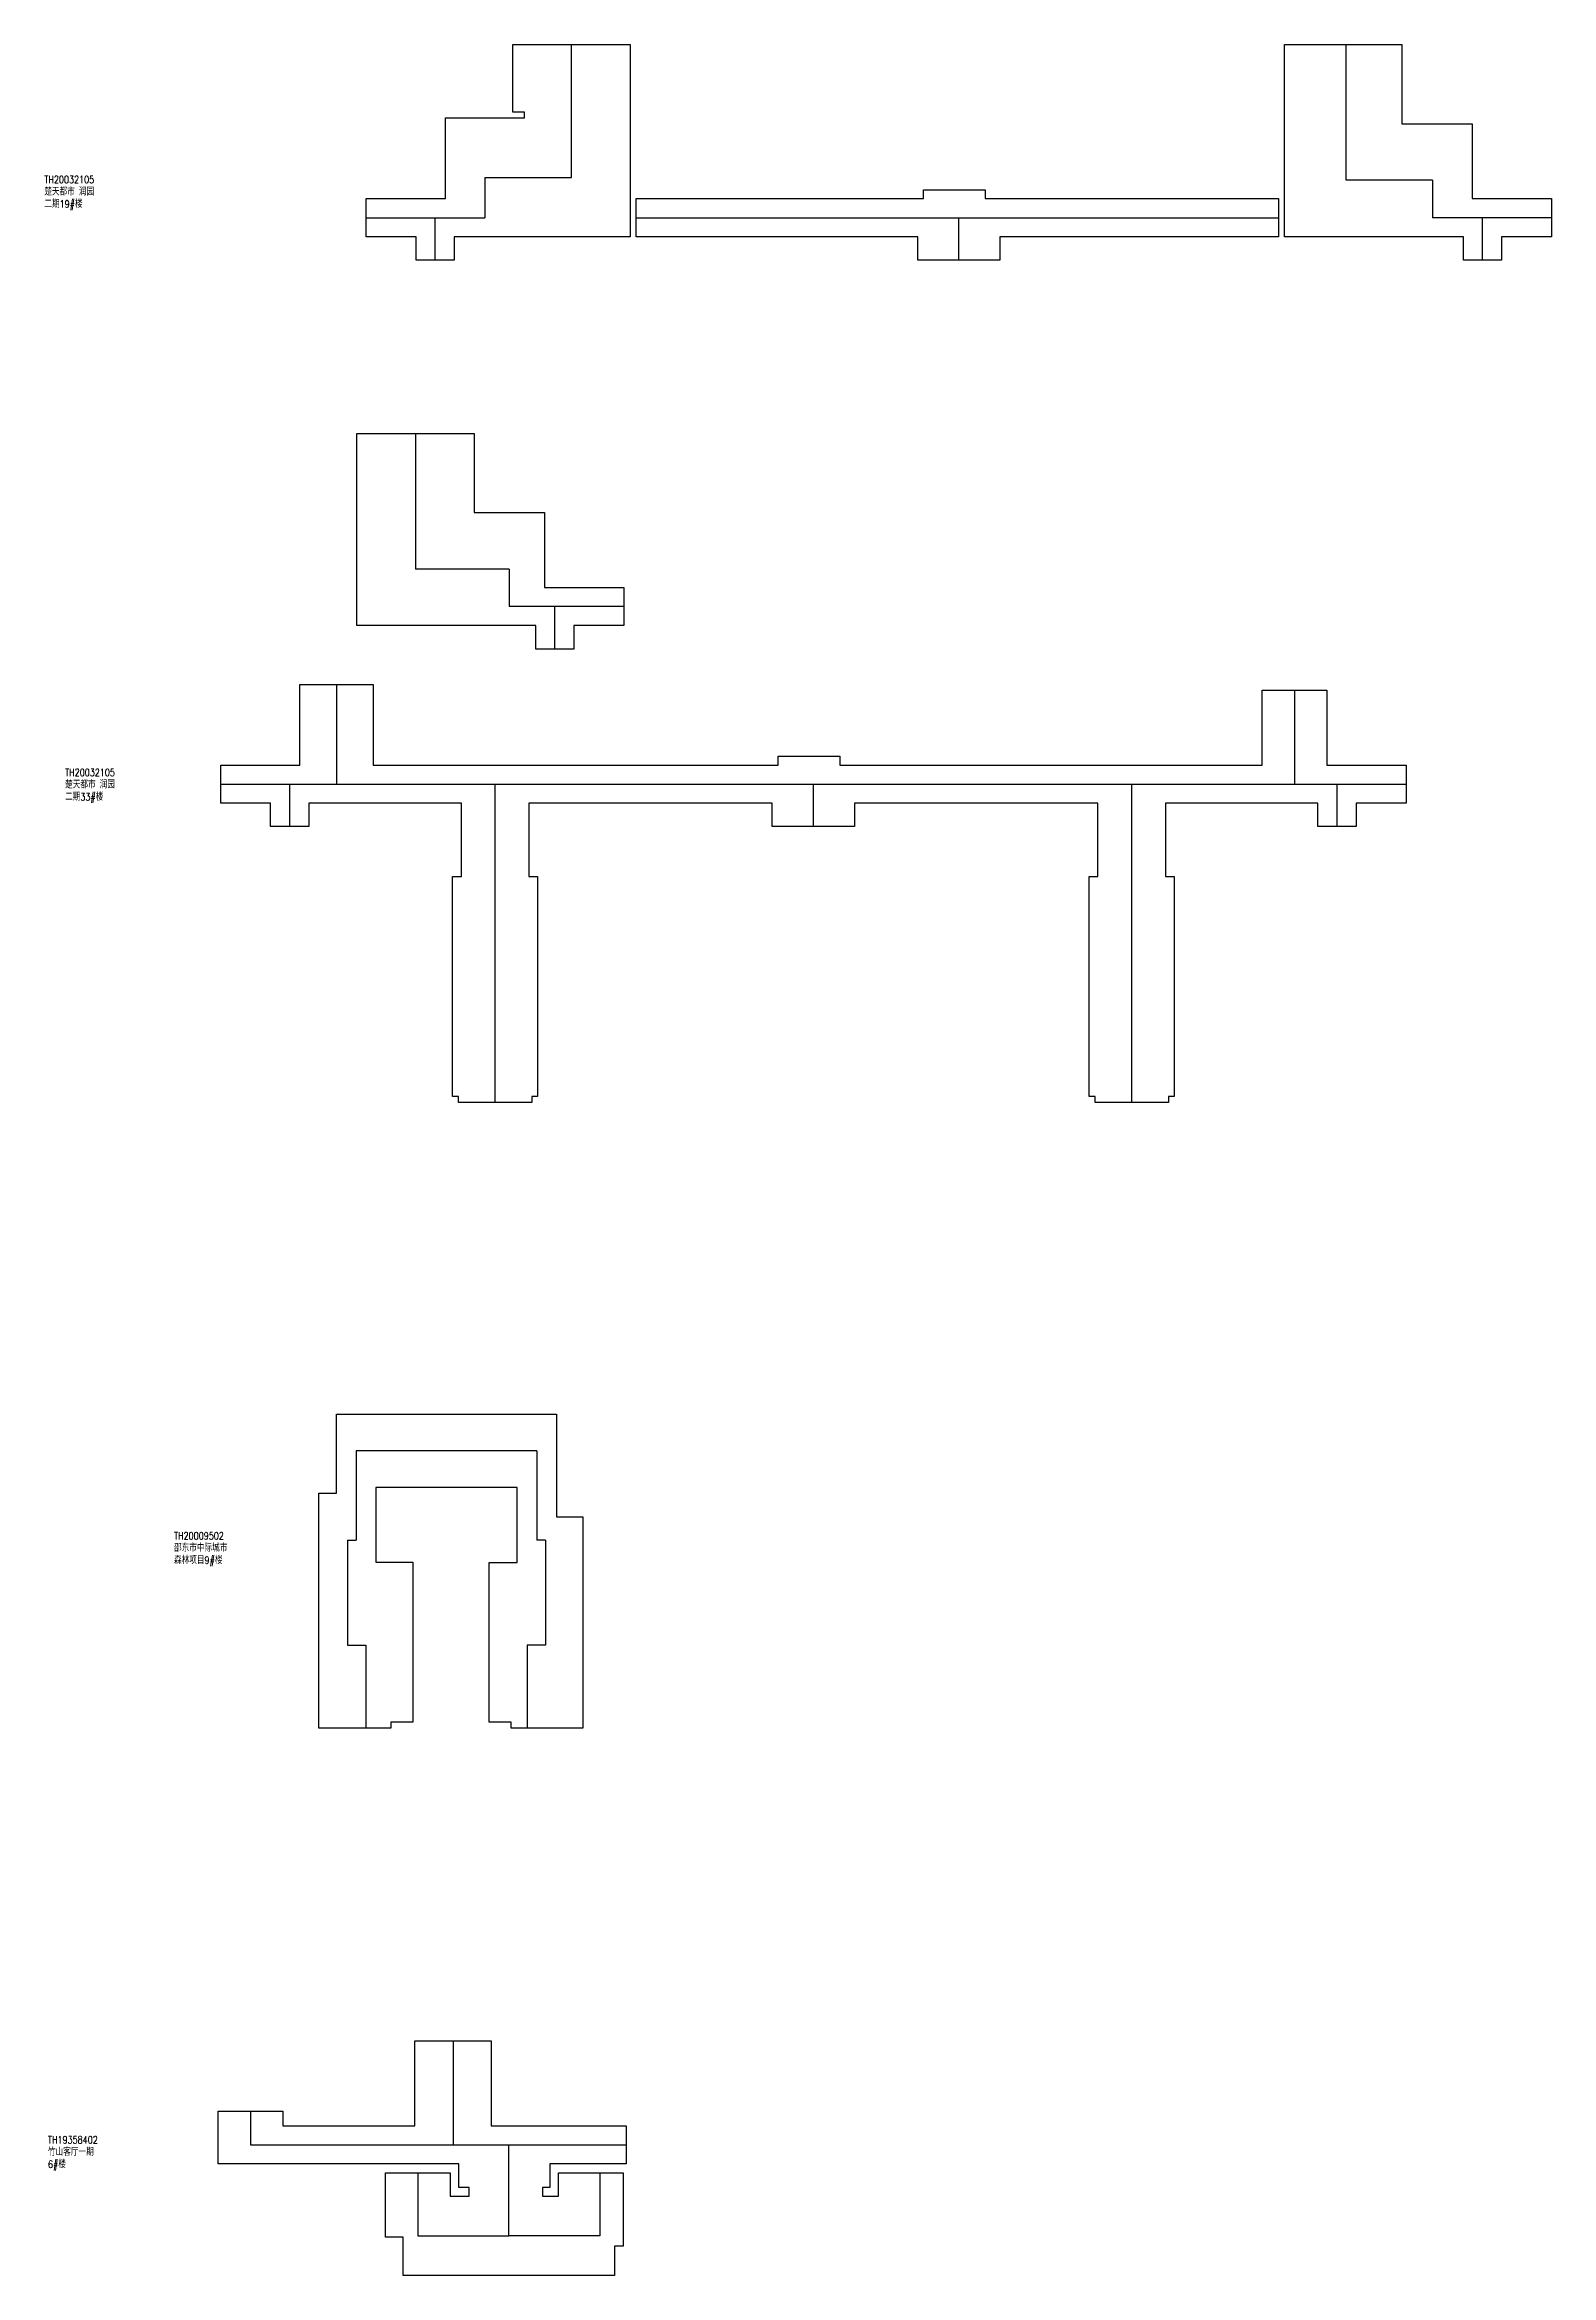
# Model space of a CAD drawing. Extents: x 562698 to 1410372, y 90292 to 698191.
# Drawn here: x 693969 to 745329, y 312675 to 388710 of the extents above; entities that cross this region are included whole.
import ezdxf

# ---------------------------------------------------------------- set-up
doc = ezdxf.new("R2010")
doc.units = 0
doc.header["$LTSCALE"] = 1000
doc.layers.add('2号角度', color=3, linetype='CONTINUOUS')
doc.layers.add('中心线示意', color=3, linetype='CONTINUOUS')
doc.layers.add('AD-AREA-OUTL', color=31, linetype='CONTINUOUS', plot=False)
doc.styles.add('_TEL_DIM', font='SIMPLEX.shx', dxfattribs={"width": 0.8, "height": 3.5, "bigfont": 'tssdchn.shx'})

msp = doc.modelspace()

# ---------------------------------------------------------------- linework, layer by layer
at = {"layer": 'AD-AREA-OUTL'}
for points in [[(710329, 386210), (710329, 386410), (709929, 386410), (709929, 388710), (713929, 388710), (713929, 382160), (707929, 382160), (707929, 381360), (706629, 381360), (706629, 382160), (704929, 382160), (704929, 383460), (707629, 383460), (707629, 386210)], [(745329, 383459), (745329, 382160), (743629, 382160), (743629, 381360), (742329, 381360), (742329, 382160), (736229, 382160), (736229, 388709), (740229, 388709), (740229, 386010), (742629, 386010), (742629, 383460)], [(736029, 383460), (736029, 382160), (726529, 382160), (726529, 381360), (723729, 381360), (723729, 382160), (714129, 382160), (714129, 383460), (723929, 383460), (723929, 383760), (726029, 383760), (726029, 383460)], [(713709, 370208), (713709, 368908), (712009, 368908), (712009, 368108), (710709, 368108), (710709, 368908), (704609, 368908), (704609, 375457), (708609, 375457), (708609, 372758), (711009, 372758), (711009, 370208)], [(732474, 352855), (732274, 352855), (732274, 352655), (729774, 352655), (729774, 352855), (729574, 352855), (729574, 360355), (729874, 360355), (729874, 362855), (721574, 362855), (721574, 362055), (718774, 362055), (718774, 362855), (710474, 362855), (710474, 360355), (710774, 360355), (710774, 352855), (710574, 352855), (710574, 352655), (708074, 352655), (708074, 352855), (707874, 352855), (707874, 360355), (708174, 360355), (708174, 362855), (702974, 362855), (702974, 362055), (701674, 362055), (701674, 362855), (699974, 362855), (699974, 364155), (702674, 364155), (702674, 366905), (705174, 366905), (705174, 364155), (718974, 364155), (718974, 364455), (721074, 364455), (721074, 364155), (735474, 364155), (735474, 366705), (737674, 366705), (737674, 364155), (740374, 364155), (740374, 362855), (738674, 362855), (738674, 362055), (737374, 362055), (737374, 362859), (732174, 362855), (732174, 360355), (732474, 360355)], [(712320, 331332), (709870, 331332), (709870, 331533), (709118, 331533), (709118, 336977), (710073, 336977), (710073, 339527), (705263, 339527), (705263, 336979), (706519, 336979), (706519, 331531), (705771, 331531), (705771, 331332), (703320, 331332), (703320, 339332), (703920, 339332), (703920, 342032), (711420, 342032), (711420, 338532), (712320, 338532)], [(709190, 320675), (709190, 317775), (713790, 317775), (713790, 316475), (711190, 316475), (711190, 315675), (710940, 315675), (710940, 315375), (711490, 315375), (711490, 316175), (713690, 316175), (713690, 313675), (713390, 313675), (713390, 312675), (706190, 312675), (706190, 313975), (705590, 313975), (705590, 316175), (707790, 316175), (707790, 315375), (708440, 315375), (708440, 315675), (708090, 315675), (708090, 316475), (699890, 316475), (699890, 318275), (702090, 318275), (702090, 317775), (706590, 317775), (706590, 320675), (709190, 320675)]]:
    msp.add_lwpolyline(points, close=True, dxfattribs=at)
at = {"layer": '中心线示意'}
for p, q in [((711929, 384185), (711929, 388710)), ((738329, 384085), (738329, 388710)), ((708979, 384185), (708979, 382810)), ((708979, 384185), (711929, 384185)), ((741279, 384085), (738329, 384085)), ((741279, 384085), (741279, 382810)), ((704929, 382810), (708979, 382810)), ((707279, 381360), (707279, 382810)), ((714129, 382810), (736029, 382810)), ((725129, 381360), (725129, 382810)), ((745329, 382810), (741279, 382810)), ((742979, 381360), (742979, 382810)), ((706609, 375457), (706609, 370833)), ((709809, 370833), (706609, 370833)), ((709809, 370833), (709809, 369558)), ((713709, 369558), (709809, 369558)), ((711359, 368108), (711359, 369558)), ((703924, 366905), (703924, 363505)), ((736574, 366705), (736574, 363505)), ((699974, 363505), (740374, 363505)), ((702324, 362055), (702324, 363505)), ((709324, 352655), (709324, 363505)), ((720174, 362055), (720174, 363505)), ((731024, 352655), (731024, 363505)), ((738024, 362055), (738024, 363505)), ((704592, 340780), (704592, 337740)), ((710745, 340780), (704592, 340780)), ((710745, 340780), (710745, 337740)), ((704292, 337740), (704592, 337740)), ((704292, 337740), (704292, 334156)), ((711045, 337740), (710745, 337740)), ((711045, 337740), (711045, 334156)), ((704292, 334156), (704919, 334156)), ((704919, 334156), (704919, 331332)), ((711045, 334156), (710417, 334156)), ((710417, 334156), (710417, 331332)), ((707890, 320675), (707890, 317125)), ((700990, 318275), (700990, 317125)), ((700990, 317125), (713790, 317125)), ((709790, 314025), (709790, 317125)), ((706690, 316175), (706690, 314025)), ((712890, 316175), (712890, 314025)), ((706690, 314025), (709790, 314025)), ((712890, 314025), (709790, 314025))]:
    msp.add_line(p, q, dxfattribs=at)

# ---------------------------------------------------------------- texts
at = {"layer": '2号角度', "color": 3, "char_height": 250, "width": 1900, "attachment_point": 1, "style": '_TEL_DIM'}
for s, insert in [('TH20032105楚天都市 润园二期19#楼', (693961, 384236)), ('TH20032105楚天都市 润园二期33#楼', (694668, 364028)), ('TH20009502邵东市中际城市森林项目9#楼', (698381, 338010)), ('TH19358402竹山客厅一期\\P6#楼', (694084, 317420))]:
    msp.add_mtext(s, dxfattribs=dict(at, insert=insert))

doc.saveas('drawing.dxf')
